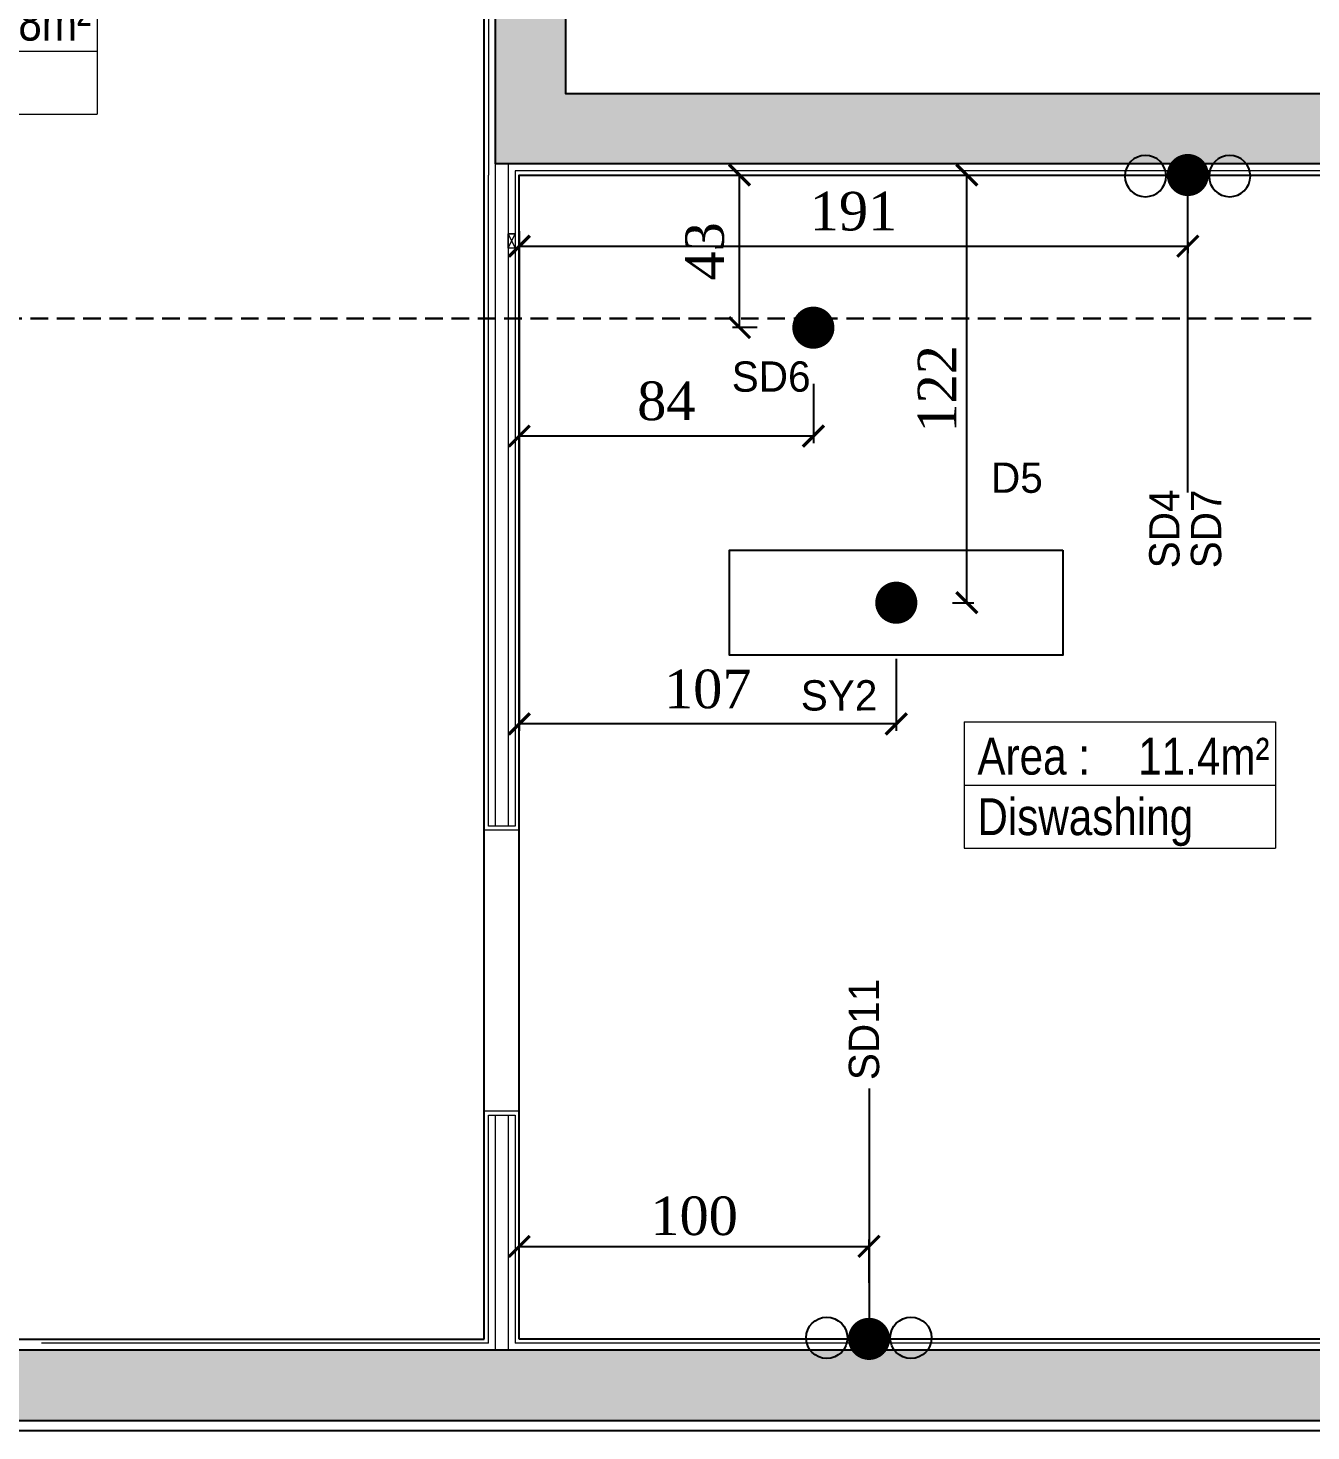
# Model space of a CAD drawing. Header units: millimetres. Extents: x 106699 to 122058, y 158555 to 162844.
# Drawn here: x 120593 to 120958.6, y 159766.8 to 160166.6 of the extents above; entities that cross this region are included whole.
import ezdxf
from ezdxf.enums import TextEntityAlignment as Align

# ---------------------------------------------------------------- set-up
doc = ezdxf.new("R2010")
doc.units = ezdxf.units.MM
doc.linetypes.add('DASHDOT', pattern=[25.4, 12.7, -6.35, 0, -6.35])
doc.linetypes.add('HIDDEN', pattern=[0.375, 0.25, -0.125])
for name, color, linetype in [('0-HSL-WLL', 253, 'Continuous'), ('300_Z4_STR_F03$0$2-SPS-RCN', 2, 'Continuous'), ('S2000-002 Çizgi', 7, 'Continuous'), ('S2000-019 Su Tes İşaretler', 5, 'Continuous'), ('SIH', 4, 'Continuous'), ('SU', 152, 'Continuous'), ('wall', 4, 'Continuous')]:
    doc.layers.add(name, color=color, linetype=linetype)
for name, color, linetype, lineweight in [('300_Z4_STR_F03$0$AUDIT_D_220920114151-103', 251, 'Continuous', 5), ('no3_alçıpan kesit', 210, 'Continuous', 20), ('no3_kutu profil gorunus', 8, 'Continuous', 0), ('no3_kutuprofil kesit', 74, 'Continuous', 18), ('oda poz', 51, 'Continuous', 13)]:
    doc.layers.add(name, color=color, linetype=linetype, lineweight=lineweight)
doc.layers.add('area', color=200, linetype='Continuous', plot=False)
doc.styles.add('ARTUR', font='l_10646.ttf')
doc.styles.add('EC', font='ARIALN.TTF')
doc.styles.add('ROMANSTW', font='georgia.ttf')
doc.styles.add('TAKSİM', font='GOTHIC.TTF', dxfattribs={"height": 20})
doc.dimstyles.new('M1', dxfattribs={"dimtxt": 11, "dimasz": 6, "dimexe": 2, "dimexo": 16, "dimgap": 3, "dimtad": 1, "dimdec": 0, "dimzin": 12, "dimdsep": 46, "dimtxsty": 'ROMANSTW', "dimblk": 'ARCHTICK', "dimcen": 0.09, "dimclrd": 251, "dimclre": 251, "dimclrt": 1, "dimadec": 0, "dimazin": 0, "dimtfac": 1, "dimtdec": 0, "dimtix": 1, "dimtmove": 0, "dimatfit": 3, "dimldrblk": 'ARCHTICK', "dimfxl": 1, "dimtolj": 1, "dimtzin": 0, "dimarcsym": 0})

# ---------------------------------------------------------------- blocks, each defined once
blk = doc.blocks.new('COLUMN')
at = {"layer": '300_Z4_STR_F03$0$AUDIT_D_220920114151-103', "true_color": 0x303030}
h = blk.add_hatch(color=250, dxfattribs=at)
h.dxf.hatch_style = 1
h.paths.add_polyline_path([(104767.62, 177818.4), (104852.62, 177818.4), (104852.62, 177903.41), (104767.62, 177903.41)])
h.paths.add_polyline_path([(104052.62, 177903.41), (104052.62, 177818.41), (103967.62, 177818.41), (103967.62, 177903.41)])
edge = h.paths.add_edge_path()
edge.add_line((104052.62, 177498.41), (104052.62, 177438.41))
h.paths.add_polyline_path([(103967.62, 177498.41), (104052.62, 177498.41), (104052.62, 177438.41), (103967.62, 177438.41)])
h.paths.add_polyline_path([(104852.62, 177438.41), (104767.62, 177438.41), (104767.62, 177498.41), (104852.62, 177498.41)])
h.paths.add_polyline_path([(104852.62, 177018.41), (104767.62, 177018.41), (104767.62, 177103.41), (104852.62, 177103.41)])
h.paths.add_polyline_path([(103967.62, 176233.41), (103967.62, 176318.41), (104052.62, 176318.41), (104052.62, 176233.41)])
h.paths.add_polyline_path([(103967.62, 177103.41), (104052.62, 177103.41), (104052.62, 177018.41), (103967.62, 177018.41)])
blk = doc.blocks.new('*U25')
for p, q in [((-300, 0), (-4.2, 0)), ((-300, 0), (-300, -120)), ((-4.2, 0), (-4.2, -120)), ((-300, -60), (-4.2, -60)), ((-300, -120), (-4.2, -120))]:
    blk.add_line(p, q)
at = {"style": 'EC'}
blk.add_text('m² ', height=35, dxfattribs=at).set_placement((-56.7, -50))
at = {"linetype": 'ByBlock', "insert": (25, -275), "char_height": 50, "attachment_point": 7, "style": 'ARTUR'}
blk.add_mtext('\\A1;', dxfattribs=at)
at = {"style": 'EC'}
for tag, p in [('ROOMNO', (-287.5, -50)), ('ROOMNAME', (-287.5, -107.5))]:
    blk.add_attdef(tag, p, '', height=35, dxfattribs=at)
blk.add_attdef('BRUT', text='', height=35, dxfattribs=at).set_placement((-56.7, -50), align=Align.RIGHT)
blk = doc.blocks.new('A$C7E7D3E18')
at = {"layer": 'SIH', "linetype": 'Continuous', "const_width": 6}
blk.add_lwpolyline([(3, 6, 1), (9, 6, 1)], format="xyb", close=True, dxfattribs=at)
blk = doc.blocks.new('A$C6E87713E')
at = {"layer": 'S2000-019 Su Tes İşaretler'}
for centre in [(5.89, 6.3), (29.89, 6.3)]:
    blk.add_circle(centre, 5.89, dxfattribs=at)
blk.add_blockref('A$C7E7D3E18', (11.95, 0))
blk = doc.blocks.new('_ArchTick')
at = {"color": 0, "linetype": 'ByBlock', "const_width": 0.15}
blk.add_lwpolyline([(-0.5, -0.5), (0.5, 0.5)], dxfattribs=at)
blk = doc.blocks.new('*D253')
at = {"layer": 'Defpoints', "color": 0, "transparency": 16777216}
for p in [(120732.99, 160124.7), (120923.52, 160121.7, 0.04), (120923.52, 160104.42)]:
    blk.add_point(p, dxfattribs=at)
at = {"layer": 'S2000-002 Çizgi', "color": 251, "lineweight": -2, "transparency": 16777216}
for p, q in [((120732.99, 160108.7), (120732.99, 160102.42)), ((120732.99, 160104.42), (120923.52, 160104.42)), ((120923.52, 160105.7), (120923.52, 160102.42))]:
    blk.add_line(p, q, dxfattribs=at)
at = {"layer": 'S2000-002 Çizgi', "color": 251, "lineweight": -2, "transparency": 16777216, "xscale": 6, "yscale": 6, "zscale": 6, "rotation": 180}
blk.add_blockref('_ArchTick', (120732.99, 160104.42), dxfattribs=at)
at = {"layer": 'S2000-002 Çizgi', "color": 251, "lineweight": -2, "transparency": 16777216, "xscale": 6, "yscale": 6, "zscale": 6}
blk.add_blockref('_ArchTick', (120923.52, 160104.42), dxfattribs=at)
at = {"layer": 'S2000-002 Çizgi', "color": 1, "true_color": 0xff0000, "transparency": 16777216, "insert": (120828.25, 160114.34), "char_height": 11, "attachment_point": 5, "style": 'ROMANSTW'}
blk.add_mtext('\\A1;191', dxfattribs=at)
blk = doc.blocks.new('*D254')
at = {"layer": 'Defpoints', "color": 0, "transparency": 16777216}
for p in [(120732.99, 160124.7), (120795.77, 160124.7), (120816.81, 160081.2, 0.04)]:
    blk.add_point(p, dxfattribs=at)
at = {"layer": 'S2000-002 Çizgi', "color": 251, "lineweight": -2, "transparency": 16777216}
for p, q in [((120748.99, 160124.7), (120797.77, 160124.7)), ((120795.77, 160081.2), (120795.77, 160124.7)), ((120800.81, 160081.2), (120793.77, 160081.2))]:
    blk.add_line(p, q, dxfattribs=at)
at = {"layer": 'S2000-002 Çizgi', "color": 251, "lineweight": -2, "transparency": 16777216, "xscale": 6, "yscale": 6, "zscale": 6}
for p, rotation in [((120795.77, 160124.7), 90), ((120795.77, 160081.2), 270)]:
    blk.add_blockref('_ArchTick', p, dxfattribs=dict(at, rotation=rotation))
at = {"layer": 'S2000-002 Çizgi', "color": 1, "true_color": 0xff0000, "transparency": 16777216, "insert": (120785.88, 160102.95), "char_height": 11, "attachment_point": 5, "rotation": 90, "style": 'ROMANSTW'}
blk.add_mtext('\\A1;43', dxfattribs=at)
blk = doc.blocks.new('*D255')
at = {"layer": 'Defpoints', "color": 0, "transparency": 16777216}
for p in [(120732.99, 160124.7), (120816.81, 160081.2, 0.04), (120732.99, 160050.3)]:
    blk.add_point(p, dxfattribs=at)
at = {"layer": 'S2000-002 Çizgi', "color": 251, "lineweight": -2, "transparency": 16777216}
for p, q in [((120732.99, 160108.7), (120732.99, 160048.3)), ((120816.81, 160065.2), (120816.81, 160048.3)), ((120816.81, 160050.3), (120732.99, 160050.3))]:
    blk.add_line(p, q, dxfattribs=at)
at = {"layer": 'S2000-002 Çizgi', "color": 251, "lineweight": -2, "transparency": 16777216, "xscale": 6, "yscale": 6, "zscale": 6, "rotation": 180}
blk.add_blockref('_ArchTick', (120732.99, 160050.3), dxfattribs=at)
at = {"layer": 'S2000-002 Çizgi', "color": 251, "lineweight": -2, "transparency": 16777216, "xscale": 6, "yscale": 6, "zscale": 6}
blk.add_blockref('_ArchTick', (120816.81, 160050.3), dxfattribs=at)
at = {"layer": 'S2000-002 Çizgi', "color": 1, "true_color": 0xff0000, "transparency": 16777216, "insert": (120774.9, 160060.26), "char_height": 11, "attachment_point": 5, "style": 'ROMANSTW'}
blk.add_mtext('\\A1;84', dxfattribs=at)
blk = doc.blocks.new('*D256')
at = {"layer": 'Defpoints', "color": 0, "transparency": 16777216}
for p in [(120732.99, 160124.7), (120840.44, 160002.82), (120732.99, 159968.27)]:
    blk.add_point(p, dxfattribs=at)
at = {"layer": 'S2000-002 Çizgi', "color": 251, "lineweight": -2, "transparency": 16777216}
for p, q in [((120732.99, 160108.7), (120732.99, 159966.27)), ((120840.44, 159986.82), (120840.44, 159966.27)), ((120840.44, 159968.27), (120732.99, 159968.27))]:
    blk.add_line(p, q, dxfattribs=at)
at = {"layer": 'S2000-002 Çizgi', "color": 251, "lineweight": -2, "transparency": 16777216, "xscale": 6, "yscale": 6, "zscale": 6, "rotation": 180}
blk.add_blockref('_ArchTick', (120732.99, 159968.27), dxfattribs=at)
at = {"layer": 'S2000-002 Çizgi', "color": 251, "lineweight": -2, "transparency": 16777216, "xscale": 6, "yscale": 6, "zscale": 6}
blk.add_blockref('_ArchTick', (120840.44, 159968.27), dxfattribs=at)
at = {"layer": 'S2000-002 Çizgi', "color": 1, "true_color": 0xff0000, "transparency": 16777216, "insert": (120786.71, 159978.16), "char_height": 11, "attachment_point": 5, "style": 'ROMANSTW'}
blk.add_mtext('\\A1;107', dxfattribs=at)
blk = doc.blocks.new('*D257')
at = {"layer": 'Defpoints', "color": 0, "transparency": 16777216}
for p in [(120732.99, 160124.7), (120860.55, 160124.7), (120840.44, 160002.82)]:
    blk.add_point(p, dxfattribs=at)
at = {"layer": 'S2000-002 Çizgi', "color": 251, "lineweight": -2, "transparency": 16777216}
for p, q in [((120748.99, 160124.7), (120862.55, 160124.7)), ((120860.55, 160002.82), (120860.55, 160124.7)), ((120856.44, 160002.82), (120862.55, 160002.82))]:
    blk.add_line(p, q, dxfattribs=at)
at = {"layer": 'S2000-002 Çizgi', "color": 251, "lineweight": -2, "transparency": 16777216, "xscale": 6, "yscale": 6, "zscale": 6}
for p, rotation in [((120860.55, 160124.7), 90), ((120860.55, 160002.82), 270)]:
    blk.add_blockref('_ArchTick', p, dxfattribs=dict(at, rotation=rotation))
at = {"layer": 'S2000-002 Çizgi', "color": 1, "true_color": 0xff0000, "transparency": 16777216, "insert": (120852.05, 160063.76), "char_height": 11, "attachment_point": 5, "rotation": 90, "style": 'ROMANSTW'}
blk.add_mtext('\\A1;122', dxfattribs=at)
blk = doc.blocks.new('*D258')
at = {"layer": 'Defpoints', "color": 0, "transparency": 16777216}
for p in [(120832.67, 159819.38), (120732.99, 159792.98), (120832.67, 159793.02)]:
    blk.add_point(p, dxfattribs=at)
at = {"layer": 'S2000-002 Çizgi', "color": 251, "lineweight": -2, "transparency": 16777216}
for p, q in [((120732.99, 159808.98), (120732.99, 159821.38)), ((120832.67, 159809.02), (120832.67, 159821.38)), ((120732.99, 159819.38), (120832.67, 159819.38))]:
    blk.add_line(p, q, dxfattribs=at)
at = {"layer": 'S2000-002 Çizgi', "color": 251, "lineweight": -2, "transparency": 16777216, "xscale": 6, "yscale": 6, "zscale": 6, "rotation": 180}
blk.add_blockref('_ArchTick', (120732.99, 159819.38), dxfattribs=at)
at = {"layer": 'S2000-002 Çizgi', "color": 251, "lineweight": -2, "transparency": 16777216, "xscale": 6, "yscale": 6, "zscale": 6}
blk.add_blockref('_ArchTick', (120832.67, 159819.38), dxfattribs=at)
at = {"layer": 'S2000-002 Çizgi', "color": 1, "true_color": 0xff0000, "transparency": 16777216, "insert": (120782.83, 159828.01), "char_height": 11, "attachment_point": 5, "style": 'ROMANSTW'}
blk.add_mtext('\\A1;100', dxfattribs=at)

msp = doc.modelspace()

# ---------------------------------------------------------------- hatches: boundary and pattern name
at = {"layer": '0-HSL-WLL', "true_color": 0x7a7a7a}
h = msp.add_hatch(color=8, dxfattribs=at)
h.dxf.hatch_style = 1
h.paths.add_polyline_path([(119472.81, 160910.9), (119447.81, 160910.9), (119447.81, 160654.78), (119472.8, 160654.78), (119472.8, 160674.78), (119472.8, 160674.78), (119472.8, 160654.78), (120726.19, 160654.78), (120726.19, 160127.9), (121089.55, 160127.9), (121089.55, 160147.9), (120746.19, 160147.9), (120746.19, 160674.78), (119472.8, 160674.78), (119472.8, 160654.82), (119472.8, 160654.78), (119472.8, 160674.78)])
h.paths.add_polyline_path([(119472.81, 160569.78), (119447.81, 160569.78), (119447.81, 160351.53), (119447.81, 160281.65), (119472.81, 160281.65)], flags=17)
h.paths.add_polyline_path([(121032.82, 159769.78), (121032.82, 159789.78), (120332.82, 159789.78), (120332.82, 159769.78)])
h.paths.add_polyline_path([(119912.82, 159789.78), (119912.82, 159769.78), (120247.82, 159769.78), (120247.82, 159789.78)])
h.paths.add_polyline_path([(119852.82, 159769.78), (119852.82, 159789.78), (119532.82, 159789.78), (119532.82, 159769.78)])

# ---------------------------------------------------------------- linework, layer by layer
at = {"layer": '300_Z4_STR_F03$0$2-SPS-RCN'}
for points in [[(119472.8, 160654.78), (119472.8, 160674.78), (120746.19, 160674.78), (120746.19, 160147.9), (121089.55, 160147.9), (121089.55, 160127.9), (120726.19, 160127.9), (120726.19, 160654.78), (119472.8, 160654.78)], [(121098.81, 159857.78), (121120.82, 159857.78), (121120.82, 159766.78), (119475.7, 159766.78)], [(120332.82, 159769.78), (121032.82, 159769.78), (121032.82, 159789.78), (120332.82, 159789.78), (120332.82, 159769.78)]]:
    msp.add_lwpolyline(points, dxfattribs=at)
at = {"layer": '300_Z4_STR_F03$0$AUDIT_D_220920114151-103', "color": 214, "linetype": 'HIDDEN', "lineweight": 30, "ltscale": 20, "true_color": 0xae1ea2}
msp.add_line((121176.21, 160083.83), (119056.41, 160083.83), dxfattribs=at)
at = {"layer": 'area'}
for points in [[(120722.99, 159792.98), (120722.99, 160651.58), (120591.02, 160651.58), (120591.02, 160651.58), (120581.02, 160651.58), (120581.02, 160651.58), (120446.02, 160651.58), (120446.02, 160651.58), (120436.02, 160651.58), (120436.02, 160651.58), (120336.02, 160651.58), (120336.02, 160451.58), (120406.02, 160451.58), (120406.02, 159967.98), (120336.02, 159967.98), (120336.02, 159792.98), (120722.99, 159792.98)], [(120732.99, 159792.98), (120732.99, 160124.7), (121086.62, 160124.7), (121086.41, 159857.94), (121029.62, 159857.98), (121029.62, 159792.98), (120732.99, 159792.98)]]:
    msp.add_lwpolyline(points, dxfattribs=at)
at = {"layer": 'no3_alçıpan kesit'}
for points in [[(120724.19, 160592.78), (120724.19, 160124.7)], [(120722.99, 160591.58), (120722.99, 160124.7)], [(120732.99, 160124.7), (120732.99, 159937.98), (120722.99, 159937.98), (120722.99, 160124.7)], [(121087.82, 160001.04), (121087.82, 160125.9), (120731.79, 160125.9), (120731.79, 159939.18), (120724.19, 159939.18), (120724.19, 160124.7)], [(120732.99, 160124.7), (121086.62, 160124.7), (121086.62, 160001.04)], [(120722.99, 159792.98), (120722.99, 159857.98), (120732.99, 159857.98), (120732.99, 159792.98)], [(120724.19, 159791.78), (120724.19, 159856.78), (120731.79, 159856.78), (120731.79, 159791.78)], [(121092.81, 159856.73), (121030.82, 159856.78), (121030.82, 159791.78), (120731.79, 159791.78)], [(121092.81, 159857.93), (121029.62, 159857.98), (121029.62, 159792.98), (120732.99, 159792.98)], [(120722.99, 159792.98), (120597.99, 159792.98)], [(120724.19, 159791.78), (120596.79, 159791.78)]]:
    msp.add_lwpolyline(points, dxfattribs=at)
at = {"layer": 'no3_kutu profil gorunus'}
for points in [[(120726.19, 159939.18), (120726.19, 160127.9)], [(120729.79, 160127.9), (120729.79, 159939.18)], [(120726.19, 159789.78), (120726.19, 159856.78)], [(120729.79, 159856.78), (120729.79, 159789.78)]]:
    msp.add_lwpolyline(points, dxfattribs=at)
at = {"layer": 'no3_kutuprofil kesit', "elevation": 0.07}
msp.add_lwpolyline([(120729.79, 160103.9), (120729.79, 160107.9), (120731.79, 160107.9), (120731.79, 160103.9), (120729.79, 160103.9), (120731.79, 160107.9), (120729.79, 160107.9), (120731.79, 160103.9)], dxfattribs=at)
at = {"layer": 'S2000-002 Çizgi', "color": 8, "true_color": 0x7a7a7a}
msp.add_lwpolyline([(120887.94, 160017.82), (120887.94, 159987.82), (120792.94, 159987.82), (120792.94, 160017.82)], close=True, dxfattribs=at)
at = {"layer": 'SU'}
for p, q in [((120923.52, 160034.2, 0.04), (120923.52, 160124.7, 0.04)), ((120832.67, 159864.4), (120832.67, 159793.02))]:
    msp.add_line(p, q, dxfattribs=at)

# ---------------------------------------------------------------- block references
at = {"rotation": 90}
msp.add_blockref('COLUMN', (297351.22, 55802.16), dxfattribs=at)
at = {"extrusion": (0, 0, -1), "zscale": -1, "rotation": 224.9464251450316}
for p in [(-120816.8, 160089.68, -0.04), (-120840.43, 160011.3)]:
    msp.add_blockref('A$C7E7D3E18', p, dxfattribs=at)
at = {"layer": 'oda poz', "xscale": 0.3000000000000001, "yscale": 0.3000000000000001, "zscale": 0.3000000000000001}
for p, values in [((120613.92, 160178.01, 0), {'ROOMNO': 'Area :', 'ROOMNAME': 'Kitchen', 'BRUT': '29.8'}), ((120949.81, 159968.83, 0), {'ROOMNO': 'Area :', 'ROOMNAME': 'Diswashing', 'BRUT': '11.4'})]:
    msp.add_blockref('*U25', p, dxfattribs=at).add_auto_attribs(values)
at = {"layer": 'wall', "color": 0, "linetype": 'DASHDOT', "xscale": -1, "rotation": 180}
msp.add_blockref('A$C6E87713E', (120905.57, 160130.7, 0.04), dxfattribs=at)
at = {"layer": 'wall', "color": 0, "linetype": 'DASHDOT'}
msp.add_blockref('A$C6E87713E', (120814.72, 159787.02), dxfattribs=at)

# ---------------------------------------------------------------- texts
at = {"style": 'TAKSİM'}
msp.add_text('D5', height=8.64, dxfattribs=at).set_placement((120874.81, 160034.13, 0.01), align=Align.CENTER)
at = {"layer": 'SU', "style": 'TAKSİM'}
for s, rotation, p in [('SD6', 0.0536, (120793.53, 160062.94)), ('SD4', 90, (120921.15, 160012.61, 0.04)), ('SD7', 90, (120933.03, 160012.61, 0.04)), ('SY2', 0.0536, (120813.21, 159972.08)), ('SD11', 90, (120835.55, 159866.75))]:
    msp.add_text(s, height=8.64, rotation=rotation, dxfattribs=at).set_placement(p)

# ---------------------------------------------------------------- dimensions: what is measured, and where the dimension line sits
at = {"layer": 'S2000-002 Çizgi'}
for base, p1, p2, picture, middle in [((120795.772968, 160124.6980002), (120816.8054034, 160081.1980003, 0.0350226), (120732.991322, 160124.6980002), '*D254', (120785.8779019, 160102.9480003)), ((120860.55, 160124.7), (120840.44, 160002.82), (120732.99, 160124.7), '*D257', (120852.05, 160063.76))]:
    dim = msp.add_linear_dim(base=base, p1=p1, p2=p2, angle=90, dimstyle='M1', dxfattribs=at)
    dim.commit()
    dim.dimension.update_dxf_attribs({"geometry": picture, "text_midpoint": middle})
for base, p1, p2, picture, middle in [((120923.52, 160104.42), (120732.99, 160124.7), (120923.52, 160121.7, 0.04), '*D253', (120828.25, 160114.34)), ((120732.99, 160050.3), (120816.81, 160081.2, 0.04), (120732.99, 160124.7), '*D255', (120774.9, 160060.26)), ((120732.99, 159968.27), (120840.44, 160002.82), (120732.99, 160124.7), '*D256', (120786.71, 159978.16)), ((120832.67, 159819.38), (120732.99, 159792.98), (120832.67, 159793.02), '*D258', (120782.83, 159828.01))]:
    dim = msp.add_linear_dim(base=base, p1=p1, p2=p2, dimstyle='M1', dxfattribs=at)
    dim.commit()
    dim.dimension.update_dxf_attribs({"geometry": picture, "text_midpoint": middle})

doc.saveas('drawing.dxf')
